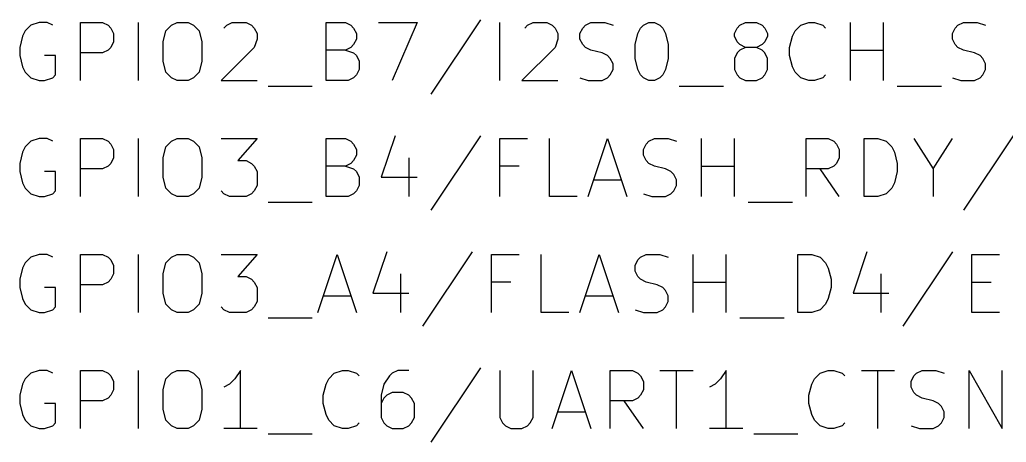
# Model space of a CAD drawing. Header units: millimetres. Extents: x 3 to 237, y -203 to -4.
# Drawn here: x 46.47 to 68.09, y -77.09 to -67.84 of the extents above; entities that cross this region are included whole.
import ezdxf

# ---------------------------------------------------------------- set-up
doc = ezdxf.new("R2010")
doc.units = ezdxf.units.MM
doc.layers.add('GREENSIXTYFIVE', color=129, linetype='CONTINUOUS')

msp = doc.modelspace()

# ---------------------------------------------------------------- linework, layer by layer
at = {"layer": 'GREENSIXTYFIVE', "linetype": 'CONTINUOUS'}
for p, q in [((56.5694, -67.8371), (55.4808, -69.4699)), ((46.5908, -68.079), (46.5303, -68.1999)), ((46.7118, -67.958), (46.5908, -68.079)), ((46.8932, -67.8975), (46.7118, -67.958)), ((47.0746, -67.8975), (46.8932, -67.8975)), ((47.1956, -67.958), (47.0746, -67.8975)), ((47.8003, -69.1675), (47.8003, -67.8975)), ((47.8003, -67.8975), (48.2841, -67.8975)), ((48.2841, -67.8975), (48.4051, -67.958)), ((48.4051, -67.958), (48.4656, -68.0185)), ((48.4656, -68.0185), (48.526, -68.1394)), ((49.0703, -69.1675), (49.0703, -67.8975)), ((49.6147, -68.3209), (49.6751, -68.079)), ((49.6751, -68.079), (49.7961, -67.958)), ((49.7961, -67.958), (49.917, -67.8975)), ((49.917, -67.8975), (50.1589, -67.8975)), ((50.1589, -67.8975), (50.2799, -67.958)), ((50.2799, -67.958), (50.4008, -68.079)), ((50.4008, -68.079), (50.4613, -68.3209)), ((50.9452, -68.0185), (51.0056, -67.958)), ((51.0056, -67.958), (51.1266, -67.8975)), ((51.1266, -67.8975), (51.429, -67.8975)), ((51.429, -67.8975), (51.5499, -67.958)), ((51.5499, -67.958), (51.6104, -68.0185)), ((51.6104, -68.0185), (51.6709, -68.1394)), ((53.1827, -69.1675), (53.1827, -67.8975)), ((53.1827, -67.8975), (53.6061, -67.8975)), ((53.6061, -67.8975), (53.727, -67.958)), ((53.727, -67.958), (53.7875, -68.0185)), ((53.7875, -68.0185), (53.848, -68.1394)), ((54.3318, -67.8975), (55.1784, -67.8975)), ((55.1784, -67.8975), (54.6342, -69.1675)), ((56.9927, -69.1675), (56.9927, -67.8975)), ((57.5371, -68.0185), (57.5975, -67.958)), ((57.5975, -67.958), (57.7185, -67.8975)), ((57.7185, -67.8975), (58.0209, -67.8975)), ((58.0209, -67.8975), (58.1418, -67.958)), ((58.1418, -67.958), (58.2023, -68.0185)), ((58.2023, -68.0185), (58.2628, -68.1394)), ((58.7466, -68.1394), (58.807, -68.0185)), ((58.807, -68.0185), (58.8675, -67.958)), ((58.8675, -67.958), (58.9885, -67.8975)), ((58.9885, -67.8975), (59.2908, -67.8975)), ((59.2908, -67.8975), (59.4723, -67.958)), ((60.0165, -68.1394), (60.077, -68.0185)), ((60.077, -68.0185), (60.1375, -67.958)), ((60.1375, -67.958), (60.2584, -67.8975)), ((60.2584, -67.8975), (60.3794, -67.8975)), ((60.3794, -67.8975), (60.5003, -67.958)), ((60.5003, -67.958), (60.5608, -68.0185)), ((60.5608, -68.0185), (60.6213, -68.1394)), ((62.1332, -68.1394), (62.1936, -68.0185)), ((62.1936, -68.0185), (62.2541, -67.958)), ((62.2541, -67.958), (62.3751, -67.8975)), ((62.3751, -67.8975), (62.617, -67.8975)), ((62.617, -67.8975), (62.7379, -67.958)), ((62.7379, -67.958), (62.7984, -68.0185)), ((62.7984, -68.0185), (62.8589, -68.1394)), ((63.4031, -68.1999), (63.4636, -68.079)), ((63.4636, -68.079), (63.5846, -67.958)), ((63.5846, -67.958), (63.766, -67.8975)), ((63.766, -67.8975), (63.8869, -67.8975)), ((63.8869, -67.8975), (64.0684, -67.958)), ((64.0684, -67.958), (64.1288, -68.0185)), ((64.6731, -69.1675), (64.6731, -67.8975)), ((65.3988, -69.1675), (65.3988, -67.8975)), ((66.9108, -68.1394), (66.9712, -68.0185)), ((66.9712, -68.0185), (67.0317, -67.958)), ((67.0317, -67.958), (67.1527, -67.8975)), ((67.1527, -67.8975), (67.455, -67.8975)), ((67.455, -67.8975), (67.6365, -67.958)), ((46.5303, -68.1999), (46.4699, -68.4418)), ((48.526, -68.1394), (48.526, -68.3209)), ((51.6709, -68.2604), (51.6104, -68.4418)), ((51.6709, -68.1394), (51.6709, -68.2604)), ((53.848, -68.2604), (53.7875, -68.3813)), ((53.848, -68.1394), (53.848, -68.2604)), ((58.2628, -68.2604), (58.2023, -68.4418)), ((58.2628, -68.1394), (58.2628, -68.2604)), ((58.7466, -68.2604), (58.7466, -68.1394)), ((58.807, -68.3813), (58.7466, -68.2604)), ((59.9561, -68.3813), (60.0165, -68.1394)), ((60.6213, -68.1394), (60.6818, -68.3813)), ((62.1332, -68.1999), (62.1332, -68.1394)), ((62.1936, -68.3209), (62.1332, -68.1999)), ((62.8589, -68.1999), (62.7984, -68.3209)), ((62.8589, -68.1394), (62.8589, -68.1999)), ((63.3427, -68.4418), (63.4031, -68.1999)), ((66.9108, -68.2604), (66.9108, -68.1394)), ((66.9712, -68.3813), (66.9108, -68.2604)), ((46.4699, -68.4418), (46.4699, -68.6232)), ((48.4051, -68.5023), (48.2841, -68.5628)), ((48.4656, -68.4418), (48.4051, -68.5023)), ((48.526, -68.3209), (48.4656, -68.4418)), ((49.6147, -68.7442), (49.6147, -68.3209)), ((50.4613, -68.3209), (50.4613, -68.7442)), ((51.6104, -68.4418), (50.8847, -69.1675)), ((53.6061, -68.5023), (53.1827, -68.5023)), ((53.727, -68.4418), (53.6061, -68.5023)), ((53.6061, -68.5023), (53.7875, -68.5628)), ((53.7875, -68.3813), (53.727, -68.4418)), ((58.2023, -68.4418), (57.4766, -69.1675)), ((58.8675, -68.4418), (58.807, -68.3813)), ((58.9885, -68.5023), (58.8675, -68.4418)), ((59.2304, -68.5628), (58.9885, -68.5023)), ((59.9561, -68.6837), (59.9561, -68.3813)), ((60.6818, -68.3813), (60.6818, -68.6837)), ((62.2541, -68.3813), (62.1936, -68.3209)), ((62.2541, -68.5023), (62.1936, -68.5628)), ((62.3751, -68.4418), (62.2541, -68.3813)), ((62.3751, -68.4418), (62.2541, -68.5023)), ((62.617, -68.4418), (62.3751, -68.4418)), ((62.7379, -68.3813), (62.617, -68.4418)), ((62.7379, -68.5023), (62.617, -68.4418)), ((62.7984, -68.3209), (62.7379, -68.3813)), ((62.7984, -68.5628), (62.7379, -68.5023)), ((63.3427, -68.6232), (63.3427, -68.4418)), ((64.6731, -68.5023), (65.3988, -68.5023)), ((67.0317, -68.4418), (66.9712, -68.3813)), ((67.1527, -68.5023), (67.0317, -68.4418)), ((67.3946, -68.5628), (67.1527, -68.5023)), ((46.4699, -68.6232), (46.5303, -68.8651)), ((47.256, -68.6232), (47.0141, -68.6232)), ((47.256, -69.0466), (47.256, -68.6232)), ((48.2841, -68.5628), (47.8003, -68.5628)), ((49.6751, -68.9861), (49.6147, -68.7442)), ((50.4613, -68.7442), (50.4008, -68.9861)), ((53.7875, -68.5628), (53.848, -68.6232)), ((53.848, -68.6232), (53.9084, -68.7442)), ((53.9084, -68.7442), (53.9084, -68.9256)), ((59.3513, -68.6232), (59.2304, -68.5628)), ((59.4118, -68.6837), (59.3513, -68.6232)), ((59.4723, -68.8047), (59.4118, -68.6837)), ((60.0165, -68.9256), (59.9561, -68.6837)), ((60.6818, -68.6837), (60.6213, -68.9256)), ((62.1936, -68.5628), (62.1332, -68.6837)), ((62.1332, -68.6837), (62.1332, -68.9256)), ((62.8589, -68.6837), (62.7984, -68.5628)), ((62.8589, -68.9256), (62.8589, -68.6837)), ((63.4031, -68.8651), (63.3427, -68.6232)), ((67.5155, -68.6232), (67.3946, -68.5628)), ((67.576, -68.6837), (67.5155, -68.6232)), ((67.6365, -68.8047), (67.576, -68.6837)), ((46.5303, -68.8651), (46.5908, -68.9861)), ((53.9084, -68.9256), (53.848, -69.0466)), ((59.4118, -69.0466), (59.4723, -68.9256)), ((59.4723, -68.9256), (59.4723, -68.8047)), ((60.077, -69.0466), (60.0165, -68.9256)), ((60.6213, -68.9256), (60.5608, -69.0466)), ((62.1332, -68.9256), (62.1936, -69.0466)), ((62.7984, -69.0466), (62.8589, -68.9256)), ((63.4636, -68.9861), (63.4031, -68.8651)), ((67.576, -69.0466), (67.6365, -68.9256)), ((67.6365, -68.9256), (67.6365, -68.8047)), ((46.5908, -68.9861), (46.7118, -69.1071)), ((46.7118, -69.1071), (46.8932, -69.1675)), ((46.8932, -69.1675), (47.0141, -69.1675)), ((47.0141, -69.1675), (47.1956, -69.1071)), ((47.1956, -69.1071), (47.256, -69.0466)), ((49.7961, -69.1071), (49.6751, -68.9861)), ((49.917, -69.1675), (49.7961, -69.1071)), ((50.1589, -69.1675), (49.917, -69.1675)), ((50.2799, -69.1071), (50.1589, -69.1675)), ((50.4008, -68.9861), (50.2799, -69.1071)), ((50.8847, -69.1675), (51.6709, -69.1675)), ((53.6665, -69.1675), (53.1827, -69.1675)), ((53.7875, -69.1071), (53.6665, -69.1675)), ((53.848, -69.0466), (53.7875, -69.1071)), ((57.4766, -69.1675), (58.2628, -69.1675)), ((58.7466, -69.1071), (58.928, -69.1675)), ((58.928, -69.1675), (59.2304, -69.1675)), ((59.2304, -69.1675), (59.3513, -69.1071)), ((59.3513, -69.1071), (59.4118, -69.0466)), ((60.1375, -69.1071), (60.077, -69.0466)), ((60.2584, -69.1675), (60.1375, -69.1071)), ((60.3794, -69.1675), (60.2584, -69.1675)), ((60.5003, -69.1071), (60.3794, -69.1675)), ((60.5608, -69.0466), (60.5003, -69.1071)), ((62.1936, -69.0466), (62.2541, -69.1071)), ((62.2541, -69.1071), (62.3751, -69.1675)), ((62.3751, -69.1675), (62.617, -69.1675)), ((62.617, -69.1675), (62.7379, -69.1071)), ((62.7379, -69.1071), (62.7984, -69.0466)), ((63.5846, -69.1071), (63.4636, -68.9861)), ((63.766, -69.1675), (63.5846, -69.1071)), ((63.8869, -69.1675), (63.766, -69.1675)), ((64.0684, -69.1071), (63.8869, -69.1675)), ((64.1288, -69.0466), (64.0684, -69.1071)), ((66.9108, -69.1071), (67.0922, -69.1675)), ((67.0922, -69.1675), (67.3946, -69.1675)), ((67.3946, -69.1675), (67.5155, -69.1071)), ((67.5155, -69.1071), (67.576, -69.0466)), ((51.9128, -69.2885), (52.8804, -69.2885)), ((60.9237, -69.2885), (61.8913, -69.2885)), ((65.7013, -69.2885), (66.6689, -69.2885)), ((46.8932, -70.4375), (46.7118, -70.498)), ((47.0746, -70.4375), (46.8932, -70.4375)), ((47.1956, -70.498), (47.0746, -70.4375)), ((47.8003, -71.7075), (47.8003, -70.4375)), ((47.8003, -70.4375), (48.2841, -70.4375)), ((48.2841, -70.4375), (48.4051, -70.498)), ((49.0703, -71.7075), (49.0703, -70.4375)), ((49.7961, -70.498), (49.917, -70.4375)), ((49.917, -70.4375), (50.1589, -70.4375)), ((50.1589, -70.4375), (50.2799, -70.498)), ((50.8847, -70.4375), (51.6709, -70.4375)), ((51.6709, -70.4375), (51.2475, -70.9213)), ((53.1827, -71.7075), (53.1827, -70.4375)), ((53.1827, -70.4375), (53.6061, -70.4375)), ((53.6061, -70.4375), (53.727, -70.498)), ((54.6946, -70.3771), (54.3923, -71.2842)), ((56.5694, -70.3771), (55.4808, -72.0099)), ((56.9927, -71.7075), (56.9927, -70.4375)), ((56.9927, -70.4375), (57.5975, -70.4375)), ((58.0813, -71.7075), (58.0813, -70.4375)), ((58.928, -71.7075), (59.3513, -70.4375)), ((59.3513, -70.4375), (59.7747, -71.7075)), ((60.2585, -70.498), (60.3795, -70.4375)), ((60.3795, -70.4375), (60.6818, -70.4375)), ((60.6818, -70.4375), (60.8633, -70.498)), ((61.4075, -71.7075), (61.4075, -70.4375)), ((62.1332, -71.7075), (62.1332, -70.4375)), ((63.7056, -71.7075), (63.7056, -70.4375)), ((63.7056, -70.4375), (64.1894, -70.4375)), ((64.1894, -70.4375), (64.3104, -70.498)), ((64.9756, -71.7075), (64.9756, -70.4375)), ((64.9756, -70.4375), (65.278, -70.4375)), ((65.278, -70.4375), (65.4594, -70.498)), ((66.0642, -70.4375), (66.4875, -71.1028)), ((66.4875, -71.1028), (66.9109, -70.4375)), ((68.2414, -70.3771), (67.1528, -72.0099)), ((46.5908, -70.619), (46.5303, -70.7399)), ((46.7118, -70.498), (46.5908, -70.619)), ((48.4051, -70.498), (48.4656, -70.5585)), ((48.4656, -70.5585), (48.526, -70.6794)), ((48.526, -70.6794), (48.526, -70.8609)), ((49.6147, -70.8609), (49.6751, -70.619)), ((49.6751, -70.619), (49.7961, -70.498)), ((50.2799, -70.498), (50.4008, -70.619)), ((50.4008, -70.619), (50.4613, -70.8609)), ((53.727, -70.498), (53.7875, -70.5585)), ((53.7875, -70.5585), (53.848, -70.6794)), ((53.848, -70.6794), (53.848, -70.8004)), ((60.1376, -70.6794), (60.198, -70.5585)), ((60.1376, -70.8004), (60.1376, -70.6794)), ((60.198, -70.5585), (60.2585, -70.498)), ((64.3104, -70.498), (64.3709, -70.5585)), ((64.3709, -70.5585), (64.4313, -70.6794)), ((64.4313, -70.6794), (64.4313, -70.8609)), ((65.4594, -70.498), (65.5804, -70.619)), ((65.5804, -70.619), (65.6409, -70.7399)), ((46.5303, -70.7399), (46.4699, -70.9818)), ((48.526, -70.8609), (48.4656, -70.9818)), ((49.6147, -71.2842), (49.6147, -70.8609)), ((50.4613, -70.8609), (50.4613, -71.2842)), ((53.848, -70.8004), (53.7875, -70.9213)), ((54.997, -70.8609), (54.997, -71.7075)), ((60.198, -70.9213), (60.1376, -70.8004)), ((64.4313, -70.8609), (64.3709, -70.9818)), ((65.6409, -70.7399), (65.7013, -70.9818)), ((46.4699, -70.9818), (46.4699, -71.1632)), ((48.2841, -71.1028), (47.8003, -71.1028)), ((48.4051, -71.0423), (48.2841, -71.1028)), ((48.4656, -70.9818), (48.4051, -71.0423)), ((51.2475, -70.9213), (51.429, -70.9213)), ((51.429, -70.9213), (51.5499, -70.9818)), ((51.5499, -70.9818), (51.6104, -71.0423)), ((51.6104, -71.0423), (51.6709, -71.1632)), ((53.6061, -71.0423), (53.1827, -71.0423)), ((53.727, -70.9818), (53.6061, -71.0423)), ((53.6061, -71.0423), (53.7875, -71.1028)), ((53.7875, -70.9213), (53.727, -70.9818)), ((53.7875, -71.1028), (53.848, -71.1632)), ((57.4161, -71.0423), (56.9927, -71.0423)), ((60.2585, -70.9818), (60.198, -70.9213)), ((60.3795, -71.0423), (60.2585, -70.9818)), ((60.6214, -71.1028), (60.3795, -71.0423)), ((60.7423, -71.1632), (60.6214, -71.1028)), ((61.4075, -71.0423), (62.1332, -71.0423)), ((64.1894, -71.1028), (63.7056, -71.1028)), ((64.4313, -71.7075), (64.008, -71.1028)), ((64.3104, -71.0423), (64.1894, -71.1028)), ((64.3709, -70.9818), (64.3104, -71.0423)), ((65.7013, -70.9818), (65.7013, -71.1632)), ((66.4875, -71.1028), (66.4875, -71.7075)), ((46.4699, -71.1632), (46.5303, -71.4051)), ((47.256, -71.1632), (47.0141, -71.1632)), ((47.256, -71.5866), (47.256, -71.1632)), ((49.6751, -71.5261), (49.6147, -71.2842)), ((50.4613, -71.2842), (50.4008, -71.5261)), ((51.6709, -71.1632), (51.6709, -71.4656)), ((53.848, -71.1632), (53.9084, -71.2842)), ((53.9084, -71.2842), (53.9084, -71.4656)), ((54.3923, -71.2842), (55.1784, -71.2842)), ((59.049, -71.3447), (59.6537, -71.3447)), ((60.8028, -71.2237), (60.7423, -71.1632)), ((60.8633, -71.3447), (60.8028, -71.2237)), ((60.8633, -71.4656), (60.8633, -71.3447)), ((65.7013, -71.1632), (65.6409, -71.4051)), ((46.5303, -71.4051), (46.5908, -71.5261)), ((46.5908, -71.5261), (46.7118, -71.6471)), ((49.7961, -71.6471), (49.6751, -71.5261)), ((50.4008, -71.5261), (50.2799, -71.6471)), ((51.6709, -71.4656), (51.6104, -71.5866)), ((53.9084, -71.4656), (53.848, -71.5866)), ((60.8028, -71.5866), (60.8633, -71.4656)), ((65.5804, -71.5261), (65.4594, -71.6471)), ((65.6409, -71.4051), (65.5804, -71.5261)), ((46.7118, -71.6471), (46.8932, -71.7075)), ((46.8932, -71.7075), (47.0141, -71.7075)), ((47.0141, -71.7075), (47.1956, -71.6471)), ((47.1956, -71.6471), (47.256, -71.5866)), ((49.917, -71.7075), (49.7961, -71.6471)), ((50.1589, -71.7075), (49.917, -71.7075)), ((50.2799, -71.6471), (50.1589, -71.7075)), ((50.9452, -71.6471), (50.8847, -71.5866)), ((51.0661, -71.7075), (50.9452, -71.6471)), ((51.429, -71.7075), (51.0661, -71.7075)), ((51.5499, -71.6471), (51.429, -71.7075)), ((51.6104, -71.5866), (51.5499, -71.6471)), ((53.6665, -71.7075), (53.1827, -71.7075)), ((53.7875, -71.6471), (53.6665, -71.7075)), ((53.848, -71.5866), (53.7875, -71.6471)), ((58.6861, -71.7075), (58.0813, -71.7075)), ((60.1376, -71.6471), (60.319, -71.7075)), ((60.319, -71.7075), (60.6214, -71.7075)), ((60.6214, -71.7075), (60.7423, -71.6471)), ((60.7423, -71.6471), (60.8028, -71.5866)), ((65.278, -71.7075), (64.9756, -71.7075)), ((65.4594, -71.6471), (65.278, -71.7075)), ((51.9128, -71.8285), (52.8804, -71.8285)), ((62.4357, -71.8285), (63.4033, -71.8285)), ((46.7118, -73.038), (46.5908, -73.159)), ((46.8932, -72.9775), (46.7118, -73.038)), ((47.0746, -72.9775), (46.8932, -72.9775)), ((47.1956, -73.038), (47.0746, -72.9775)), ((47.8003, -74.2475), (47.8003, -72.9775)), ((47.8003, -72.9775), (48.2841, -72.9775)), ((48.2841, -72.9775), (48.4051, -73.038)), ((48.4051, -73.038), (48.4656, -73.0985)), ((49.0703, -74.2475), (49.0703, -72.9775)), ((49.6751, -73.159), (49.7961, -73.038)), ((49.7961, -73.038), (49.917, -72.9775)), ((49.917, -72.9775), (50.1589, -72.9775)), ((50.1589, -72.9775), (50.2799, -73.038)), ((50.2799, -73.038), (50.4008, -73.159)), ((50.8847, -72.9775), (51.6709, -72.9775)), ((51.6709, -72.9775), (51.2475, -73.4613)), ((53.0013, -74.2475), (53.4246, -72.9775)), ((53.4246, -72.9775), (53.848, -74.2475)), ((54.5132, -72.9171), (54.2109, -73.8242)), ((56.388, -72.9171), (55.2994, -74.5499)), ((56.8113, -74.2475), (56.8113, -72.9775)), ((56.8113, -72.9775), (57.4161, -72.9775)), ((57.8999, -74.2475), (57.8999, -72.9775)), ((58.7466, -74.2475), (59.1699, -72.9775)), ((59.1699, -72.9775), (59.5933, -74.2475)), ((60.0166, -73.0985), (60.0771, -73.038)), ((60.0771, -73.038), (60.1981, -72.9775)), ((60.1981, -72.9775), (60.5004, -72.9775)), ((60.5004, -72.9775), (60.6819, -73.038)), ((61.2261, -74.2475), (61.2261, -72.9775)), ((61.9518, -74.2475), (61.9518, -72.9775)), ((63.5242, -74.2475), (63.5242, -72.9775)), ((63.5242, -72.9775), (63.8266, -72.9775)), ((63.8266, -72.9775), (64.008, -73.038)), ((64.008, -73.038), (64.129, -73.159)), ((65.0361, -72.9171), (64.7338, -73.8242)), ((66.9109, -72.9171), (65.8223, -74.5499)), ((67.3342, -74.2475), (67.3342, -72.9775)), ((67.3342, -72.9775), (67.939, -72.9775)), ((46.5303, -73.2799), (46.4699, -73.5218)), ((46.5908, -73.159), (46.5303, -73.2799)), ((48.4656, -73.0985), (48.526, -73.2194)), ((48.526, -73.2194), (48.526, -73.4009)), ((49.6147, -73.4009), (49.6751, -73.159)), ((50.4008, -73.159), (50.4613, -73.4009)), ((59.9562, -73.2194), (60.0166, -73.0985)), ((59.9562, -73.3404), (59.9562, -73.2194)), ((64.129, -73.159), (64.1895, -73.2799)), ((64.1895, -73.2799), (64.2499, -73.5218)), ((48.526, -73.4009), (48.4656, -73.5218)), ((49.6147, -73.8242), (49.6147, -73.4009)), ((50.4613, -73.4009), (50.4613, -73.8242)), ((51.2475, -73.4613), (51.429, -73.4613)), ((51.429, -73.4613), (51.5499, -73.5218)), ((54.8156, -73.4009), (54.8156, -74.2475)), ((60.0166, -73.4613), (59.9562, -73.3404)), ((60.0771, -73.5218), (60.0166, -73.4613)), ((65.3385, -73.4009), (65.3385, -74.2475)), ((46.4699, -73.5218), (46.4699, -73.7032)), ((46.4699, -73.7032), (46.5303, -73.9451)), ((47.256, -73.7032), (47.0141, -73.7032)), ((47.256, -74.1266), (47.256, -73.7032)), ((48.2841, -73.6428), (47.8003, -73.6428)), ((48.4051, -73.5823), (48.2841, -73.6428)), ((48.4656, -73.5218), (48.4051, -73.5823)), ((51.5499, -73.5218), (51.6104, -73.5823)), ((51.6104, -73.5823), (51.6709, -73.7032)), ((51.6709, -73.7032), (51.6709, -74.0056)), ((57.2347, -73.5823), (56.8113, -73.5823)), ((60.1981, -73.5823), (60.0771, -73.5218)), ((60.44, -73.6428), (60.1981, -73.5823)), ((60.5609, -73.7032), (60.44, -73.6428)), ((60.6214, -73.7637), (60.5609, -73.7032)), ((61.2261, -73.5823), (61.9518, -73.5823)), ((64.2499, -73.7032), (64.1895, -73.9451)), ((64.2499, -73.5218), (64.2499, -73.7032)), ((67.3342, -73.5823), (67.7576, -73.5823)), ((49.6751, -74.0661), (49.6147, -73.8242)), ((50.4613, -73.8242), (50.4008, -74.0661)), ((53.1223, -73.8847), (53.727, -73.8847)), ((54.2109, -73.8242), (54.997, -73.8242)), ((58.8676, -73.8847), (59.4723, -73.8847)), ((60.6819, -73.8847), (60.6214, -73.7637)), ((60.6819, -74.0056), (60.6819, -73.8847)), ((64.7338, -73.8242), (65.5199, -73.8242)), ((46.5303, -73.9451), (46.5908, -74.0661)), ((46.5908, -74.0661), (46.7118, -74.1871)), ((47.1956, -74.1871), (47.256, -74.1266)), ((49.7961, -74.1871), (49.6751, -74.0661)), ((50.4008, -74.0661), (50.2799, -74.1871)), ((50.9452, -74.1871), (50.8847, -74.1266)), ((51.6104, -74.1266), (51.5499, -74.1871)), ((51.6709, -74.0056), (51.6104, -74.1266)), ((60.5609, -74.1871), (60.6214, -74.1266)), ((60.6214, -74.1266), (60.6819, -74.0056)), ((64.129, -74.0661), (64.008, -74.1871)), ((64.1895, -73.9451), (64.129, -74.0661)), ((46.7118, -74.1871), (46.8932, -74.2475)), ((46.8932, -74.2475), (47.0141, -74.2475)), ((47.0141, -74.2475), (47.1956, -74.1871)), ((49.917, -74.2475), (49.7961, -74.1871)), ((50.1589, -74.2475), (49.917, -74.2475)), ((50.2799, -74.1871), (50.1589, -74.2475)), ((51.0661, -74.2475), (50.9452, -74.1871)), ((51.429, -74.2475), (51.0661, -74.2475)), ((51.5499, -74.1871), (51.429, -74.2475)), ((51.9128, -74.3685), (52.8804, -74.3685)), ((58.5047, -74.2475), (57.8999, -74.2475)), ((59.9562, -74.1871), (60.1376, -74.2475)), ((60.1376, -74.2475), (60.44, -74.2475)), ((60.44, -74.2475), (60.5609, -74.1871)), ((62.2543, -74.3685), (63.2219, -74.3685)), ((63.8266, -74.2475), (63.5242, -74.2475)), ((64.008, -74.1871), (63.8266, -74.2475)), ((67.939, -74.2475), (67.3342, -74.2475)), ((46.7118, -75.578), (46.5908, -75.699)), ((46.8932, -75.5175), (46.7118, -75.578)), ((47.0746, -75.5175), (46.8932, -75.5175)), ((47.1956, -75.578), (47.0746, -75.5175)), ((47.8003, -76.7875), (47.8003, -75.5175)), ((47.8003, -75.5175), (48.2841, -75.5175)), ((48.2841, -75.5175), (48.4051, -75.578)), ((48.4051, -75.578), (48.4656, -75.6385)), ((48.4656, -75.6385), (48.526, -75.7594)), ((49.0703, -76.7875), (49.0703, -75.5175)), ((49.6751, -75.699), (49.7961, -75.578)), ((49.7961, -75.578), (49.917, -75.5175)), ((49.917, -75.5175), (50.1589, -75.5175)), ((50.1589, -75.5175), (50.2799, -75.578)), ((50.2799, -75.578), (50.4008, -75.699)), ((51.308, -75.5175), (51.1871, -75.699)), ((51.308, -76.7875), (51.308, -75.5175)), ((53.2432, -75.699), (53.3642, -75.578)), ((53.3642, -75.578), (53.5456, -75.5175)), ((53.5456, -75.5175), (53.6665, -75.5175)), ((53.6665, -75.5175), (53.848, -75.578)), ((53.848, -75.578), (53.9084, -75.6385)), ((54.5737, -75.6385), (54.4527, -75.8199)), ((54.6342, -75.578), (54.5737, -75.6385)), ((54.7551, -75.5175), (54.6342, -75.578)), ((54.997, -75.5175), (54.7551, -75.5175)), ((56.5694, -75.4571), (55.4808, -77.0899)), ((56.9927, -75.5175), (56.9927, -76.5456)), ((57.7184, -76.5456), (57.7184, -75.5175)), ((58.1418, -76.7875), (58.5651, -75.5175)), ((58.5651, -75.5175), (58.9885, -76.7875)), ((59.4118, -76.7875), (59.4118, -75.5175)), ((59.4118, -75.5175), (59.8956, -75.5175)), ((59.8956, -75.5175), (60.0166, -75.578)), ((60.0166, -75.578), (60.0771, -75.6385)), ((60.0771, -75.6385), (60.1375, -75.7594)), ((60.5004, -75.5175), (61.2261, -75.5175)), ((60.8633, -76.7875), (60.8633, -75.5175)), ((61.9518, -75.5175), (61.8309, -75.699)), ((61.9518, -76.7875), (61.9518, -75.5175)), ((63.887, -75.699), (64.008, -75.578)), ((64.008, -75.578), (64.1894, -75.5175)), ((64.1894, -75.5175), (64.3103, -75.5175)), ((64.3103, -75.5175), (64.4918, -75.578)), ((64.4918, -75.578), (64.5522, -75.6385)), ((64.9151, -75.5175), (65.6408, -75.5175)), ((65.278, -76.7875), (65.278, -75.5175)), ((66.0037, -75.7594), (66.0641, -75.6385)), ((66.0641, -75.6385), (66.1246, -75.578)), ((66.1246, -75.578), (66.2456, -75.5175)), ((66.2456, -75.5175), (66.5479, -75.5175)), ((66.5479, -75.5175), (66.7294, -75.578)), ((67.2736, -76.7875), (67.2736, -75.5175)), ((67.2736, -75.5175), (67.9993, -76.7875)), ((67.9993, -76.7875), (67.9993, -75.5175)), ((46.5303, -75.8199), (46.4699, -76.0618)), ((46.5908, -75.699), (46.5303, -75.8199)), ((48.526, -75.7594), (48.526, -75.9409)), ((49.6147, -75.9409), (49.6751, -75.699)), ((50.4008, -75.699), (50.4613, -75.9409)), ((51.0661, -75.8199), (50.9452, -75.8804)), ((51.1871, -75.699), (51.0661, -75.8199)), ((53.1223, -76.0618), (53.1827, -75.8199)), ((53.1827, -75.8199), (53.2432, -75.699)), ((54.4527, -75.8199), (54.3923, -76.0618)), ((60.1375, -75.7594), (60.1375, -75.9409)), ((61.7099, -75.8199), (61.589, -75.8804)), ((61.8309, -75.699), (61.7099, -75.8199)), ((63.7661, -76.0618), (63.8265, -75.8199)), ((63.8265, -75.8199), (63.887, -75.699)), ((66.0037, -75.8804), (66.0037, -75.7594)), ((66.0641, -76.0013), (66.0037, -75.8804)), ((46.4699, -76.0618), (46.4699, -76.2432)), ((48.4656, -76.0618), (48.4051, -76.1223)), ((48.526, -75.9409), (48.4656, -76.0618)), ((49.6147, -76.3642), (49.6147, -75.9409)), ((50.4613, -75.9409), (50.4613, -76.3642)), ((53.1223, -76.2432), (53.1223, -76.0618)), ((54.3923, -76.0618), (54.3923, -76.5456)), ((54.5132, -76.0618), (54.4527, -76.1223)), ((54.6342, -76.0013), (54.5132, -76.0618)), ((54.8761, -76.0013), (54.6342, -76.0013)), ((54.997, -76.0618), (54.8761, -76.0013)), ((55.0575, -76.1223), (54.997, -76.0618)), ((60.0771, -76.0618), (60.0166, -76.1223)), ((60.1375, -75.9409), (60.0771, -76.0618)), ((63.7661, -76.2432), (63.7661, -76.0618)), ((66.1246, -76.0618), (66.0641, -76.0013)), ((66.2456, -76.1223), (66.1246, -76.0618)), ((46.4699, -76.2432), (46.5303, -76.4851)), ((47.256, -76.2432), (47.0141, -76.2432)), ((47.256, -76.6666), (47.256, -76.2432)), ((48.2841, -76.1828), (47.8003, -76.1828)), ((48.4051, -76.1223), (48.2841, -76.1828)), ((53.1827, -76.4851), (53.1223, -76.2432)), ((54.4527, -76.1223), (54.3923, -76.2432)), ((55.118, -76.2432), (55.0575, -76.1223)), ((55.118, -76.5456), (55.118, -76.2432)), ((59.8956, -76.1828), (59.4118, -76.1828)), ((60.1375, -76.7875), (59.7142, -76.1828)), ((60.0166, -76.1223), (59.8956, -76.1828)), ((63.8265, -76.4851), (63.7661, -76.2432)), ((66.4875, -76.1828), (66.2456, -76.1223)), ((66.6084, -76.2432), (66.4875, -76.1828)), ((66.6689, -76.3037), (66.6084, -76.2432)), ((66.7294, -76.4247), (66.6689, -76.3037)), ((46.5303, -76.4851), (46.5908, -76.6061)), ((49.6751, -76.6061), (49.6147, -76.3642)), ((50.4613, -76.3642), (50.4008, -76.6061)), ((53.2432, -76.6061), (53.1827, -76.4851)), ((58.2628, -76.4247), (58.8675, -76.4247)), ((63.887, -76.6061), (63.8265, -76.4851)), ((66.7294, -76.5456), (66.7294, -76.4247)), ((46.5908, -76.6061), (46.7118, -76.7271)), ((46.7118, -76.7271), (46.8932, -76.7875)), ((47.0141, -76.7875), (47.1956, -76.7271)), ((47.1956, -76.7271), (47.256, -76.6666)), ((49.7961, -76.7271), (49.6751, -76.6061)), ((49.917, -76.7875), (49.7961, -76.7271)), ((50.2799, -76.7271), (50.1589, -76.7875)), ((50.4008, -76.6061), (50.2799, -76.7271)), ((53.3642, -76.7271), (53.2432, -76.6061)), ((53.5456, -76.7875), (53.3642, -76.7271)), ((53.848, -76.7271), (53.6665, -76.7875)), ((53.9084, -76.6666), (53.848, -76.7271)), ((54.3923, -76.5456), (54.4527, -76.6666)), ((54.4527, -76.6666), (54.5132, -76.7271)), ((54.5132, -76.7271), (54.6342, -76.7875)), ((54.8761, -76.7875), (54.997, -76.7271)), ((54.997, -76.7271), (55.0575, -76.6666)), ((55.0575, -76.6666), (55.118, -76.5456)), ((56.9927, -76.5456), (57.0532, -76.6666)), ((57.0532, -76.6666), (57.1137, -76.7271)), ((57.1137, -76.7271), (57.2346, -76.7875)), ((57.4765, -76.7875), (57.5975, -76.7271)), ((57.5975, -76.7271), (57.658, -76.6666)), ((57.658, -76.6666), (57.7184, -76.5456)), ((64.008, -76.7271), (63.887, -76.6061)), ((64.1894, -76.7875), (64.008, -76.7271)), ((64.4918, -76.7271), (64.3103, -76.7875)), ((64.5522, -76.6666), (64.4918, -76.7271)), ((66.0037, -76.7271), (66.1851, -76.7875)), ((66.4875, -76.7875), (66.6084, -76.7271)), ((66.6084, -76.7271), (66.6689, -76.6666)), ((66.6689, -76.6666), (66.7294, -76.5456)), ((46.8932, -76.7875), (47.0141, -76.7875)), ((50.1589, -76.7875), (49.917, -76.7875)), ((51.6709, -76.7875), (50.9452, -76.7875)), ((51.9128, -76.9085), (52.8804, -76.9085)), ((53.6665, -76.7875), (53.5456, -76.7875)), ((54.6342, -76.7875), (54.8761, -76.7875)), ((57.2346, -76.7875), (57.4765, -76.7875)), ((62.3147, -76.7875), (61.589, -76.7875)), ((62.5566, -76.9085), (63.5242, -76.9085)), ((64.3103, -76.7875), (64.1894, -76.7875)), ((66.1851, -76.7875), (66.4875, -76.7875))]:
    msp.add_line(p, q, dxfattribs=at)

doc.saveas('drawing.dxf')
